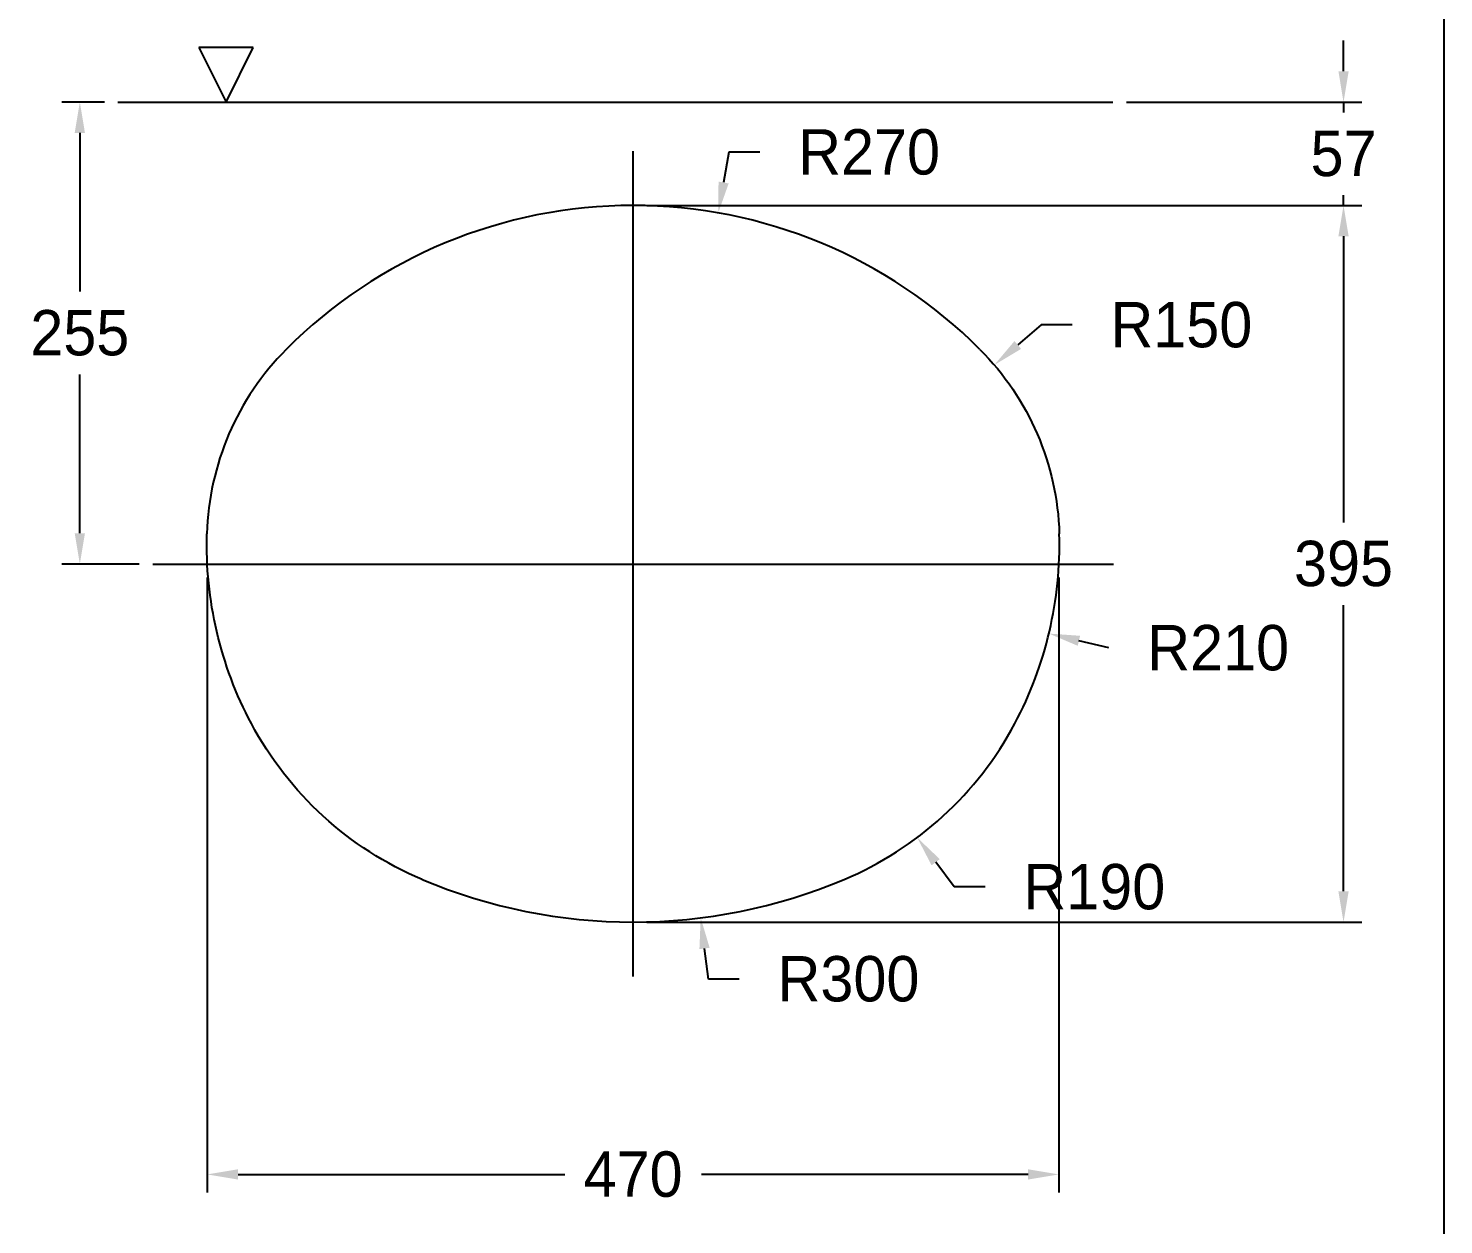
# Model space of a CAD drawing. Header units: millimetres. Extents: x 0 to 3800, y -67 to 2530.
# Drawn here: x 1020 to 1800, y 1195 to 1855 of the extents above; entities that cross this region are included whole.
import ezdxf
from ezdxf.lldxf.tags import DXFTag

# ---------------------------------------------------------------- set-up
doc = ezdxf.new("R2010")
doc.units = ezdxf.units.MM
for name, color, linetype in [('도각라인', 255, 'Continuous'), ('외형선', 3, 'Continuous'), ('중심선', 1, 'DASHED'), ('치수선', 7, 'Continuous')]:
    doc.layers.add(name, color=color, linetype=linetype)
doc.styles.add('____', font='')
doc.styles.get('____').set_extended_font_data('굴림')
tags = doc.linetypes.add('DASHDOT', pattern=[70, 31, -13, 13, -13]).pattern_tags.tags
tags[10:11] = [DXFTag(74, 4), DXFTag(75, 0), DXFTag(340, '0'), DXFTag(46, 0.0), DXFTag(50, 0.0), DXFTag(44, 0.0), DXFTag(45, 0.0)]
tags[8:9] = [DXFTag(74, 4), DXFTag(75, 0), DXFTag(340, '0'), DXFTag(46, 0.0), DXFTag(50, 0.0), DXFTag(44, 0.0), DXFTag(45, 0.0)]
tags[6:7] = [DXFTag(74, 4), DXFTag(75, 0), DXFTag(340, '0'), DXFTag(46, 0.0), DXFTag(50, 0.0), DXFTag(44, 0.0), DXFTag(45, 0.0)]
tags[4:5] = [DXFTag(74, 4), DXFTag(75, 0), DXFTag(340, '0'), DXFTag(46, 0.0), DXFTag(50, 0.0), DXFTag(44, 0.0), DXFTag(45, 0.0)]
tags = doc.linetypes.add('DASHED', pattern=[25.72, 12.86, -12.86]).pattern_tags.tags
tags[6:7] = [DXFTag(74, 4), DXFTag(75, 0), DXFTag(340, '0'), DXFTag(46, 0.0), DXFTag(50, 0.0), DXFTag(44, 0.0), DXFTag(45, 0.0)]
tags[4:5] = [DXFTag(74, 4), DXFTag(75, 0), DXFTag(340, '0'), DXFTag(46, 0.0), DXFTag(50, 0.0), DXFTag(44, 0.0), DXFTag(45, 0.0)]
doc.dimstyles.new('MSADIM', dxfattribs={"dimtxt": 33, "dimasz": 17, "dimexe": 10, "dimexo": 7.5, "dimgap": 10, "dimtad": 0, "dimtih": 1, "dimtoh": 1, "dimdec": 0, "dimzin": 1, "dimdsep": 46, "dimtxsty": '____', "dimcen": 11.25, "dimadec": 0, "dimazin": 0, "dimtfac": 1, "dimtdec": 0, "dimtix": 1, "dimtmove": 0, "dimatfit": 3, "dimfxl": 1, "dimtolj": 1, "dimtzin": 1, "dimarcsym": 0})

# ---------------------------------------------------------------- blocks, each defined once
blk = doc.blocks.new('*D6')
at = {"layer": '치수선', "color": 0, "linetype": 'Continuous', "lineweight": -2, "transparency": 16777216}
for p, q in [((1061.73, 1813.88), (1038.21, 1813.88)), ((1048.21, 1796.88), (1048.21, 1709.38)), ((1048.21, 1576.24), (1048.21, 1663.74)), ((1080.95, 1559.24), (1038.21, 1559.24))]:
    blk.add_line(p, q, dxfattribs=at)
at = {"layer": '치수선', "color": 0, "linetype": 'Continuous', "transparency": 16777216}
for points in [[(1045.38, 1796.88), (1051.04, 1796.88), (1048.21, 1813.88)], [(1045.38, 1576.24), (1051.04, 1576.24), (1048.21, 1559.24)]]:
    blk.add_solid(points, dxfattribs=at)
at = {"layer": '치수선', "color": 0, "linetype": 'Continuous', "transparency": 16777216, "insert": (1048.21, 1686.56), "char_height": 25, "attachment_point": 5, "style": '____'}
blk.add_mtext('\\A1;255', dxfattribs=at)
blk = doc.blocks.new('*D7')
at = {"layer": '치수선', "color": 0, "linetype": 'Continuous', "lineweight": -2, "transparency": 16777216}
for p, q in [((1118.45, 1551.74), (1118.45, 1212.78)), ((1587.91, 1551.74), (1587.91, 1212.78)), ((1135.45, 1222.78), (1315.52, 1222.78)), ((1570.91, 1222.78), (1390.85, 1222.78))]:
    blk.add_line(p, q, dxfattribs=at)
at = {"layer": '치수선', "color": 0, "linetype": 'Continuous', "transparency": 16777216}
for points in [[(1135.45, 1225.61), (1135.45, 1219.95), (1118.45, 1222.78)], [(1570.91, 1225.61), (1570.91, 1219.95), (1587.91, 1222.78)]]:
    blk.add_solid(points, dxfattribs=at)
at = {"layer": '치수선', "color": 0, "linetype": 'Continuous', "transparency": 16777216, "insert": (1353.18, 1222.78), "char_height": 25, "attachment_point": 5, "style": '____'}
blk.add_mtext('\\A1;470', dxfattribs=at)
blk = doc.blocks.new('*D8')
at = {"layer": '치수선', "color": 0, "linetype": 'Continuous', "lineweight": -2, "transparency": 16777216}
for p, q in [((1744.79, 1830.88), (1744.79, 1847.88)), ((1625.16, 1813.88), (1754.79, 1813.88)), ((1744.79, 1813.88), (1744.79, 1808.2)), ((1360.68, 1756.88), (1754.79, 1756.88)), ((1744.79, 1756.88), (1744.79, 1762.56)), ((1744.79, 1739.88), (1744.79, 1722.88))]:
    blk.add_line(p, q, dxfattribs=at)
at = {"layer": '치수선', "color": 0, "linetype": 'Continuous', "transparency": 16777216}
for points in [[(1741.96, 1830.88), (1747.63, 1830.88), (1744.79, 1813.88)], [(1741.96, 1739.88), (1747.63, 1739.88), (1744.79, 1756.88)]]:
    blk.add_solid(points, dxfattribs=at)
at = {"layer": '치수선', "color": 0, "linetype": 'Continuous', "transparency": 16777216, "insert": (1744.79, 1785.38), "char_height": 25, "attachment_point": 5, "style": '____'}
blk.add_mtext('\\A1;57', dxfattribs=at)
blk = doc.blocks.new('*D1')
at = {"layer": '치수선', "color": 0, "linetype": 'Continuous', "lineweight": -2, "transparency": 16777216}
for p, q in [((1360.68, 1756.88), (1754.79, 1756.88)), ((1744.79, 1739.88), (1744.79, 1582.2)), ((1744.79, 1378.88), (1744.79, 1536.56)), ((1360.68, 1361.88), (1754.79, 1361.88))]:
    blk.add_line(p, q, dxfattribs=at)
at = {"layer": '치수선', "color": 0, "linetype": 'Continuous', "transparency": 16777216}
for points in [[(1741.96, 1739.88), (1747.63, 1739.88), (1744.79, 1756.88)], [(1741.96, 1378.88), (1747.63, 1378.88), (1744.79, 1361.88)]]:
    blk.add_solid(points, dxfattribs=at)
at = {"layer": '치수선', "color": 0, "linetype": 'Continuous', "transparency": 16777216, "insert": (1744.79, 1559.38), "char_height": 25, "attachment_point": 5, "style": '____'}
blk.add_mtext('\\A1;395', dxfattribs=at)

msp = doc.modelspace()

# ---------------------------------------------------------------- linework, layer by layer
at = {"layer": '도각라인', "color": 7}
msp.add_line((1800, 2530), (1800, 0), dxfattribs=at)
at = {"layer": '외형선', "linetype": 'Continuous'}
for p, q in [((1143.81, 1843.88), (1113.81, 1843.88)), ((1113.81, 1843.88), (1128.81, 1813.88)), ((1128.81, 1813.88), (1143.81, 1843.88)), ((1069.23, 1813.88), (1617.66, 1813.88))]:
    msp.add_line(p, q, dxfattribs=at)
at = {"layer": '외형선', "linetype": 'Continuous', "flags": 128}
for points in [[(1544.38, 1677.52, -0.191053), (1588.1, 1575.94)], [(1142.78, 1471.27, -0.130147), (1118.27, 1575.94)], [(1236.84, 1385.36, -0.172615), (1142.78, 1471.27)]]:
    msp.add_lwpolyline(points, format="xyb", dxfattribs=at)
at = {"layer": '외형선', "linetype": 'Continuous'}
for centre, radius, start, end in [((1353.18, 1486.88), 270, 44.91741, 135.08259), ((1268.21, 1571.61), 150, 135.08259, 178.34735), ((1378.18, 1569.88), 210, 331.99182, 1.65265), ((1395.84, 1560.49), 190, 292.81746, 331.99182), ((1353.18, 1661.88), 300, 247.18254, 292.81746)]:
    msp.add_arc(centre, radius, start, end, dxfattribs=at)
at = {"layer": '중심선', "linetype": 'DASHDOT'}
for p, q in [((1353.18, 1331.88), (1353.18, 1786.88)), ((1088.45, 1559.24), (1617.91, 1559.24))]:
    msp.add_line(p, q, dxfattribs=at)
at = {"layer": '치수선', "linetype": 'Continuous'}
for p, q in [((1406.03, 1786.25), (1403.07, 1769.51)), ((1423.03, 1786.25), (1406.03, 1786.25)), ((1578.16, 1691.01), (1565.23, 1679.98)), ((1595.16, 1691.01), (1578.16, 1691.01)), ((1615.45, 1512.96), (1598.92, 1516.92)), ((1530.18, 1381.24), (1519.98, 1394.85)), ((1547.18, 1381.24), (1530.18, 1381.24)), ((1394.68, 1330.47), (1392.57, 1347.34)), ((1411.68, 1330.47), (1394.68, 1330.47))]:
    msp.add_line(p, q, dxfattribs=at)
for points in [[(1400.28, 1770), (1405.86, 1769.02), (1400.12, 1752.77)], [(1563.39, 1682.13), (1567.06, 1677.82), (1552.29, 1668.94)], [(1599.58, 1519.68), (1598.26, 1514.17), (1582.39, 1520.89)], [(1522.25, 1396.54), (1517.72, 1393.15), (1509.79, 1408.45)], [(1395.38, 1347.69), (1389.75, 1346.98), (1390.45, 1364.2)]]:
    msp.add_solid(points, dxfattribs=at)

# ---------------------------------------------------------------- texts
at = {"layer": '치수선', "char_height": 25, "attachment_point": 5, "style": '____'}
for s, insert in [('\\A1;R270', (1483.28, 1786.25)), ('\\A1;R150', (1655.41, 1691.01)), ('\\A1;R210', (1675.7, 1512.96)), ('\\A1;R190', (1607.42, 1381.24)), ('\\A1;R300', (1471.92, 1330.47))]:
    msp.add_mtext(s, dxfattribs=dict(at, insert=insert))

# ---------------------------------------------------------------- dimensions: what is measured, and where the dimension line sits
at = {"layer": '치수선', "linetype": 'Continuous'}
for base, p1, p2, picture, middle in [((1744.79, 1813.88), (1353.18, 1756.88), (1617.66, 1813.88), '*D8', (1744.79, 1785.38)), ((1048.21, 1559.24), (1069.23, 1813.88), (1088.45, 1559.24), '*D6', (1048.21, 1686.56)), ((1744.79, 1756.88), (1353.18, 1361.88), (1353.18, 1756.88), '*D1', (1744.79, 1559.38))]:
    dim = msp.add_linear_dim(base=base, p1=p1, p2=p2, angle=90, dimstyle='MSADIM', override={"dimtxt": 25}, dxfattribs=at)
    dim.commit()
    dim.dimension.update_dxf_attribs({"geometry": picture, "text_midpoint": middle, "dimtype": 160})
dim = msp.add_linear_dim(base=(1587.91, 1222.78), p1=(1118.45, 1559.24), p2=(1587.91, 1559.24), text='470', dimstyle='MSADIM', override={"dimtxt": 25}, dxfattribs=at)
dim.commit()
dim.dimension.update_dxf_attribs({"geometry": '*D7', "text_midpoint": (1353.18, 1222.78)})

doc.saveas('drawing.dxf')
